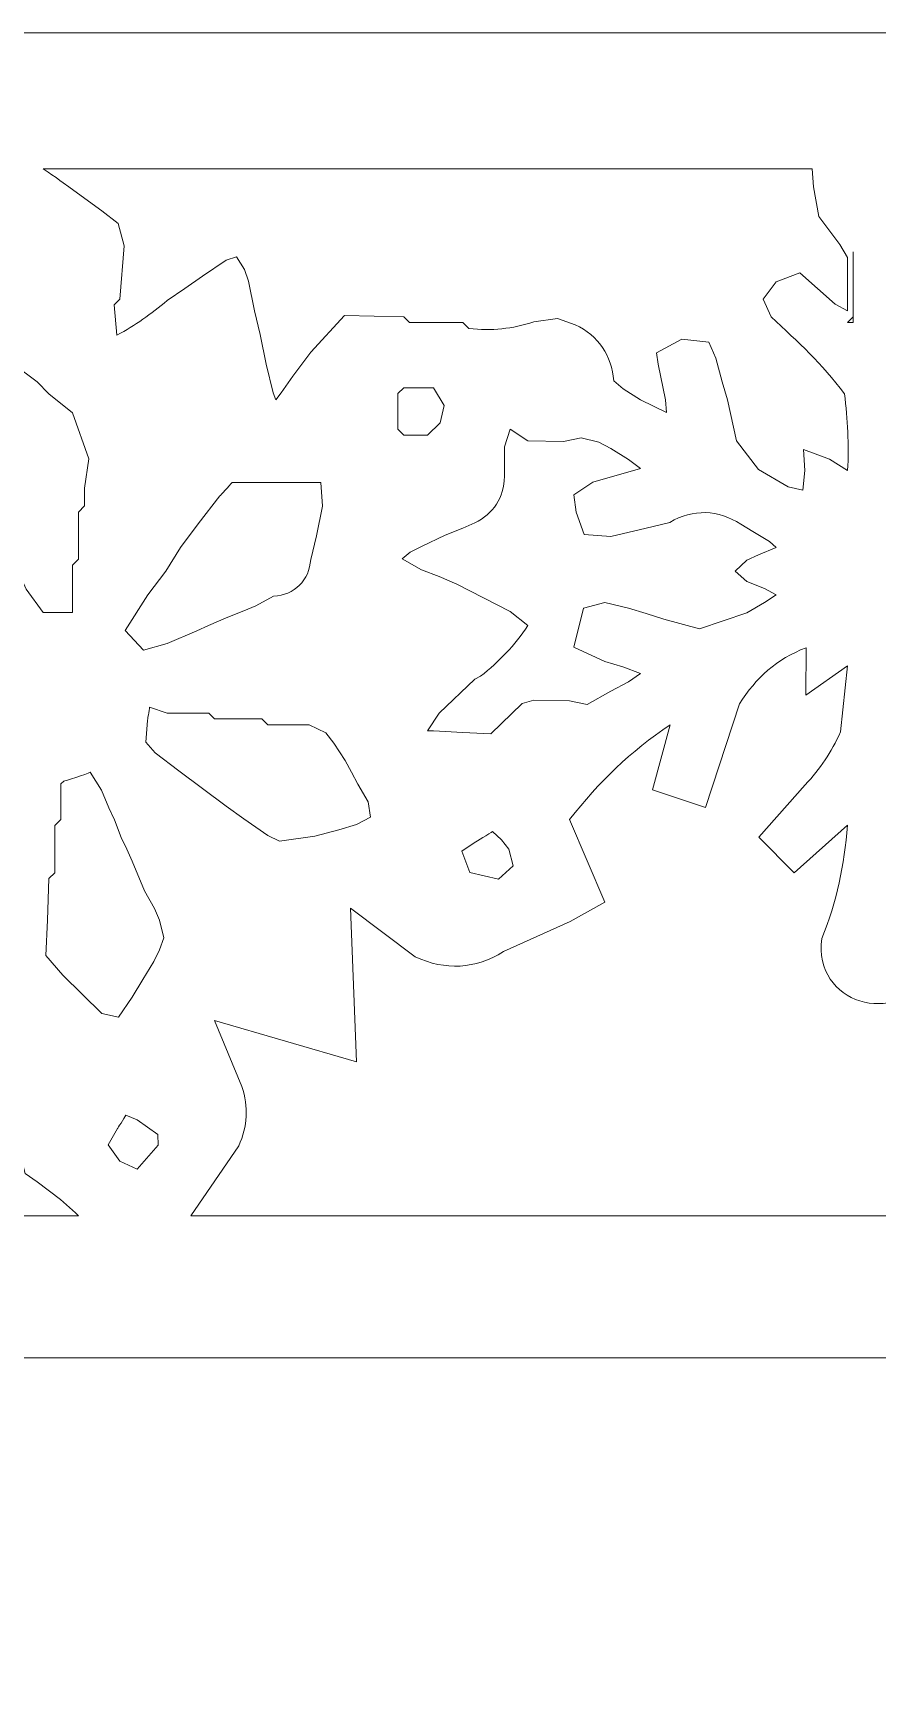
# Model space of a CAD drawing. Header units: centimetres. Extents: x -13.8 to 13.8, y -13.7 to 13.7.
# Drawn here: x 5.725 to 7.364, y 10.472 to 13.671 of the extents above; entities that cross this region are included whole.
import ezdxf

# ---------------------------------------------------------------- set-up
doc = ezdxf.new("R2010")
doc.units = ezdxf.units.CM
doc.header["$MEASUREMENT"] = 0
doc.layers.add('Layer 1', color=7, linetype='Continuous')

msp = doc.modelspace()

# ---------------------------------------------------------------- linework, layer by layer
at = {"layer": 'Layer 1', "lineweight": 0}
msp.add_lwpolyline([(0.95375, 0.85022), (13.77439, 0.85022), (13.77439, 13.67104), (0.95375, 13.67104), (0.95375, 0.85022)], close=True, dxfattribs=at)
at = {"layer": 'Layer 1', "color": 7, "lineweight": 0}
msp.add_lwpolyline([(3.52682, 3.42348), (11.2013, 3.42348), (11.2013, 11.09776), (3.52682, 11.09776), (3.52682, 3.42348)], close=True, dxfattribs=at)
for points, knots in [([(5.74442, 13.40702), (5.74442, 13.40702), (7.23776, 13.40702), (7.23776, 13.40702), (7.23776, 13.40702), (7.23776, 13.40702), (7.24043, 13.37217), (7.24043, 13.37217), (7.24043, 13.37217), (7.24043, 13.37217), (7.25091, 13.31465), (7.25091, 13.31465), (7.25091, 13.31465), (7.25091, 13.31465), (7.29187, 13.26017), (7.29187, 13.26017), (7.29187, 13.26017), (7.29187, 13.26017), (7.30674, 13.23464), (7.30674, 13.23464), (7.30674, 13.23464), (7.30674, 13.23464), (7.30674, 13.1314), (7.30674, 13.1314), (7.30674, 13.1314), (7.30674, 13.1314), (7.28253, 13.14415), (7.28253, 13.14415), (7.28253, 13.14415), (7.28253, 13.14415), (7.21432, 13.20474), (7.21432, 13.20474), (7.21432, 13.20474), (7.21432, 13.20474), (7.16841, 13.18759), (7.16841, 13.18759), (7.16841, 13.18759), (7.16841, 13.18759), (7.14269, 13.15407), (7.14269, 13.15407), (7.14269, 13.15407), (7.14269, 13.15407), (7.15812, 13.11959), (7.15812, 13.11959), (7.15812, 13.11959), (7.21204, 13.06987), (7.25623, 13.02892), (7.301, 12.97023), (7.301, 12.97023), (7.30653, 12.91956), (7.30997, 12.87212), (7.30672, 12.82127), (7.30672, 12.82127), (7.30672, 12.82127), (7.27185, 12.84281), (7.27185, 12.84281), (7.27185, 12.84281), (7.27185, 12.84281), (7.22118, 12.86186), (7.22118, 12.86186), (7.22118, 12.86186), (7.22118, 12.86186), (7.22404, 12.8209), (7.22404, 12.8209), (7.22404, 12.8209), (7.22404, 12.8209), (7.22023, 12.78261), (7.22023, 12.78261), (7.22023, 12.78261), (7.22023, 12.78261), (7.19165, 12.78946), (7.19165, 12.78946), (7.19165, 12.78946), (7.19165, 12.78946), (7.13392, 12.8228), (7.13392, 12.8228), (7.13392, 12.8228), (7.13392, 12.8228), (7.09087, 12.87842), (7.09087, 12.87842), (7.09087, 12.87842), (7.09087, 12.87842), (7.07372, 12.95862), (7.07372, 12.95862), (7.07372, 12.95862), (7.07372, 12.95862), (7.06324, 12.9931), (7.06324, 12.9931), (7.06324, 12.9931), (7.06324, 12.9931), (7.05067, 13.03901), (7.05067, 13.03901), (7.05067, 13.03901), (7.05067, 13.03901), (7.03752, 13.07063), (7.03752, 13.07063), (7.03752, 13.07063), (7.03752, 13.07063), (6.98476, 13.07616), (6.98476, 13.07616), (6.98476, 13.07616), (6.98476, 13.07616), (6.93579, 13.04968), (6.93579, 13.04968), (6.93579, 13.04968), (6.93579, 13.04968), (6.93883, 13.02759), (6.93883, 13.02759), (6.93883, 13.02759), (6.93883, 13.02759), (6.9533, 12.95864), (6.9533, 12.95864), (6.9533, 12.95864), (6.9533, 12.95864), (6.95499, 12.93387), (6.95499, 12.93387), (6.95499, 12.93387), (6.95499, 12.93387), (6.90432, 12.95808), (6.90432, 12.95808), (6.90432, 12.95808), (6.90432, 12.95808), (6.87098, 12.9798), (6.87098, 12.9798), (6.87098, 12.9798), (6.87098, 12.9798), (6.8527, 12.99523), (6.8527, 12.99523), (6.8527, 12.99523), (6.84852, 13.04399), (6.8228, 13.08305), (6.77803, 13.10421), (6.77803, 13.10421), (6.77803, 13.10421), (6.74355, 13.11659), (6.74355, 13.11659), (6.74355, 13.11659), (6.74355, 13.11659), (6.69764, 13.11011), (6.69764, 13.11011), (6.69764, 13.11011), (6.65517, 13.09619), (6.61591, 13.09164), (6.57154, 13.09696), (6.57154, 13.09696), (6.57154, 13.09696), (6.55971, 13.10839), (6.55971, 13.10839), (6.55971, 13.10839), (6.55971, 13.10839), (6.45628, 13.10838), (6.45628, 13.10838), (6.45628, 13.10838), (6.45628, 13.10838), (6.44504, 13.11962), (6.44504, 13.11962), (6.44504, 13.11962), (6.44504, 13.11962), (6.32981, 13.12248), (6.32981, 13.12248), (6.32981, 13.12248), (6.32981, 13.12248), (6.26409, 13.05067), (6.26409, 13.05067), (6.26409, 13.05067), (6.26409, 13.05067), (6.22961, 13.00458), (6.22961, 13.00458), (6.22961, 13.00458), (6.22961, 13.00458), (6.20656, 12.9718), (6.20656, 12.9718), (6.20656, 12.9718), (6.20656, 12.9718), (6.19627, 12.95865), (6.19627, 12.95865), (6.19627, 12.95865), (6.19627, 12.95865), (6.1913, 12.9718), (6.1913, 12.9718), (6.1913, 12.9718), (6.1913, 12.9718), (6.17759, 13.02763), (6.17759, 13.02763), (6.17759, 13.02763), (6.17759, 13.02763), (6.16616, 13.08515), (6.16616, 13.08515), (6.16616, 13.08515), (6.16616, 13.08515), (6.15473, 13.13106), (6.15473, 13.13106), (6.15473, 13.13106), (6.15473, 13.13106), (6.14311, 13.18858), (6.14311, 13.18858), (6.14311, 13.18858), (6.14311, 13.18858), (6.13549, 13.21125), (6.13549, 13.21125), (6.13549, 13.21125), (6.13549, 13.21125), (6.12025, 13.2362), (6.12025, 13.2362), (6.12025, 13.2362), (6.12025, 13.2362), (6.10006, 13.2299), (6.10006, 13.2299), (6.10006, 13.2299), (6.10006, 13.2299), (6.05415, 13.19828), (6.05415, 13.19828), (6.05415, 13.19828), (6.05415, 13.19828), (6.01967, 13.17486), (6.01967, 13.17486), (6.01967, 13.17486), (6.01967, 13.17486), (5.98519, 13.15105), (5.98519, 13.15105), (5.98519, 13.15105), (5.95394, 13.12515), (5.92346, 13.10305), (5.88785, 13.084), (5.88785, 13.084), (5.88785, 13.084), (5.88213, 13.14268), (5.88213, 13.14268), (5.88213, 13.14268), (5.88213, 13.14268), (5.89356, 13.15411), (5.89356, 13.15411), (5.89356, 13.15411), (5.89356, 13.15411), (5.90176, 13.25756), (5.90176, 13.25756), (5.90176, 13.25756), (5.90176, 13.25756), (5.89052, 13.30061), (5.89052, 13.30061), (5.89052, 13.30061), (5.89052, 13.30061), (5.85872, 13.32538), (5.85872, 13.32538), (5.85872, 13.32538), (5.85872, 13.32538), (5.78977, 13.37549), (5.78977, 13.37549), (5.78977, 13.37549), (5.78977, 13.37538), (5.7509, 13.40395), (5.74442, 13.40702)], [0, 0, 0, 0, 0.015625, 0.015625, 0.015625, 0.015625, 0.03125, 0.03125, 0.03125, 0.03125, 0.046875, 0.046875, 0.046875, 0.046875, 0.0625, 0.0625, 0.0625, 0.0625, 0.078125, 0.078125, 0.078125, 0.078125, 0.09375, 0.09375, 0.09375, 0.09375, 0.109375, 0.109375, 0.109375, 0.109375, 0.125, 0.125, 0.125, 0.125, 0.140625, 0.140625, 0.140625, 0.140625, 0.15625, 0.15625, 0.15625, 0.15625, 0.171875, 0.171875, 0.171875, 0.171875, 0.1875, 0.1875, 0.1875, 0.1875, 0.203125, 0.203125, 0.203125, 0.203125, 0.21875, 0.21875, 0.21875, 0.21875, 0.234375, 0.234375, 0.234375, 0.234375, 0.25, 0.25, 0.25, 0.25, 0.265625, 0.265625, 0.265625, 0.265625, 0.28125, 0.28125, 0.28125, 0.28125, 0.296875, 0.296875, 0.296875, 0.296875, 0.3125, 0.3125, 0.3125, 0.3125, 0.328125, 0.328125, 0.328125, 0.328125, 0.34375, 0.34375, 0.34375, 0.34375, 0.359375, 0.359375, 0.359375, 0.359375, 0.375, 0.375, 0.375, 0.375, 0.390625, 0.390625, 0.390625, 0.390625, 0.40625, 0.40625, 0.40625, 0.40625, 0.421875, 0.421875, 0.421875, 0.421875, 0.4375, 0.4375, 0.4375, 0.4375, 0.453125, 0.453125, 0.453125, 0.453125, 0.46875, 0.46875, 0.46875, 0.46875, 0.484375, 0.484375, 0.484375, 0.484375, 0.5, 0.5, 0.5, 0.5, 0.515625, 0.515625, 0.515625, 0.515625, 0.53125, 0.53125, 0.53125, 0.53125, 0.546875, 0.546875, 0.546875, 0.546875, 0.5625, 0.5625, 0.5625, 0.5625, 0.578125, 0.578125, 0.578125, 0.578125, 0.59375, 0.59375, 0.59375, 0.59375, 0.609375, 0.609375, 0.609375, 0.609375, 0.625, 0.625, 0.625, 0.625, 0.640625, 0.640625, 0.640625, 0.640625, 0.65625, 0.65625, 0.65625, 0.65625, 0.671875, 0.671875, 0.671875, 0.671875, 0.6875, 0.6875, 0.6875, 0.6875, 0.703125, 0.703125, 0.703125, 0.703125, 0.71875, 0.71875, 0.71875, 0.71875, 0.734375, 0.734375, 0.734375, 0.734375, 0.75, 0.75, 0.75, 0.75, 0.765625, 0.765625, 0.765625, 0.765625, 0.78125, 0.78125, 0.78125, 0.78125, 0.796875, 0.796875, 0.796875, 0.796875, 0.8125, 0.8125, 0.8125, 0.8125, 0.828125, 0.828125, 0.828125, 0.828125, 0.84375, 0.84375, 0.84375, 0.84375, 0.859375, 0.859375, 0.859375, 0.859375, 0.875, 0.875, 0.875, 0.875, 0.890625, 0.890625, 0.890625, 0.890625, 0.90625, 0.90625, 0.90625, 0.90625, 0.921875, 0.921875, 0.921875, 0.921875, 0.9375, 0.9375, 0.9375, 0.9375, 0.953125, 0.953125, 0.953125, 0.953125, 0.96875, 0.96875, 0.96875, 0.96875, 1, 1, 1, 1]), ([(5.68669, 13.02792), (5.68669, 13.02792), (5.7326, 12.99305), (5.7326, 12.99305), (5.7326, 12.99305), (5.7326, 12.99305), (5.75546, 12.97), (5.75546, 12.97), (5.75546, 12.97), (5.75546, 12.97), (5.80155, 12.93285), (5.80155, 12.93285), (5.80155, 12.93285), (5.80155, 12.93285), (5.83298, 12.84387), (5.83298, 12.84387), (5.83298, 12.84387), (5.83298, 12.84387), (5.82459, 12.78672), (5.82459, 12.78672), (5.82459, 12.78672), (5.82459, 12.78672), (5.82459, 12.75224), (5.82459, 12.75224), (5.82459, 12.75224), (5.82459, 12.75224), (5.81316, 12.74044), (5.81316, 12.74044), (5.81316, 12.74044), (5.81316, 12.74044), (5.81316, 12.64881), (5.81316, 12.64881), (5.81316, 12.64881), (5.81316, 12.64881), (5.80154, 12.63698), (5.80154, 12.63698), (5.80154, 12.63698), (5.80154, 12.63698), (5.80154, 12.54535), (5.80154, 12.54535), (5.80154, 12.54535), (5.80154, 12.54535), (5.7444, 12.54538), (5.7444, 12.54538), (5.7444, 12.54538), (5.7444, 12.54538), (5.71164, 12.59091), (5.71164, 12.59091), (5.71164, 12.59091), (5.71164, 12.59091), (5.70098, 12.61396), (5.70098, 12.61396), (5.70098, 12.61396), (5.70098, 12.61396), (5.68746, 12.64844), (5.68746, 12.64844), (5.68746, 12.64844), (5.68746, 12.64844), (5.67717, 12.67149), (5.67717, 12.67149), (5.67717, 12.67149), (5.67717, 12.67149), (5.66651, 12.69435), (5.66651, 12.69435), (5.66651, 12.69435), (5.66651, 12.69435), (5.65032, 12.74044), (5.65032, 12.74044), (5.65032, 12.74044), (5.65032, 12.74044), (5.63984, 12.76311), (5.63984, 12.76311), (5.63984, 12.76311), (5.63984, 12.76311), (5.62611, 12.79759), (5.62611, 12.79759), (5.62611, 12.79759), (5.62611, 12.79759), (5.61582, 12.82082), (5.61582, 12.82082), (5.61582, 12.82082), (5.61582, 12.82082), (5.60135, 12.8553), (5.60135, 12.8553), (5.60135, 12.8553), (5.60135, 12.8553), (5.61469, 12.88959), (5.61469, 12.88959), (5.61469, 12.88959), (5.61469, 12.88959), (5.62707, 12.91282), (5.62707, 12.91282), (5.62707, 12.91282), (5.62707, 12.91282), (5.63982, 12.93549), (5.63982, 12.93549), (5.63982, 12.93549), (5.63982, 12.93549), (5.66059, 12.96997), (5.66059, 12.96997), (5.66059, 12.96997), (5.66059, 12.96997), (5.67432, 12.99246), (5.67432, 12.99246), (5.67432, 12.99246), (5.67433, 12.9925), (5.68576, 13.02107), (5.68669, 13.02792)], [0, 0, 0, 0, 0.0357143, 0.0357143, 0.0357143, 0.0357143, 0.0714286, 0.0714286, 0.0714286, 0.0714286, 0.1071429, 0.1071429, 0.1071429, 0.1071429, 0.1428571, 0.1428571, 0.1428571, 0.1428571, 0.1785714, 0.1785714, 0.1785714, 0.1785714, 0.2142857, 0.2142857, 0.2142857, 0.2142857, 0.25, 0.25, 0.25, 0.25, 0.2857143, 0.2857143, 0.2857143, 0.2857143, 0.3214286, 0.3214286, 0.3214286, 0.3214286, 0.3571429, 0.3571429, 0.3571429, 0.3571429, 0.3928571, 0.3928571, 0.3928571, 0.3928571, 0.4285714, 0.4285714, 0.4285714, 0.4285714, 0.4642857, 0.4642857, 0.4642857, 0.4642857, 0.5, 0.5, 0.5, 0.5, 0.5357143, 0.5357143, 0.5357143, 0.5357143, 0.5714286, 0.5714286, 0.5714286, 0.5714286, 0.6071429, 0.6071429, 0.6071429, 0.6071429, 0.6428571, 0.6428571, 0.6428571, 0.6428571, 0.6785714, 0.6785714, 0.6785714, 0.6785714, 0.7142857, 0.7142857, 0.7142857, 0.7142857, 0.75, 0.75, 0.75, 0.75, 0.7857143, 0.7857143, 0.7857143, 0.7857143, 0.8214286, 0.8214286, 0.8214286, 0.8214286, 0.8571429, 0.8571429, 0.8571429, 0.8571429, 0.8928571, 0.8928571, 0.8928571, 0.8928571, 0.9285714, 0.9285714, 0.9285714, 0.9285714, 1, 1, 1, 1]), ([(6.44506, 12.98181), (6.44506, 12.98181), (6.50261, 12.98181), (6.50261, 12.98181), (6.50261, 12.98181), (6.50261, 12.98181), (6.5232, 12.94733), (6.5232, 12.94733), (6.5232, 12.94733), (6.5232, 12.94733), (6.51576, 12.91381), (6.51576, 12.91381), (6.51576, 12.91381), (6.51576, 12.91381), (6.49081, 12.89), (6.49081, 12.89), (6.49081, 12.89), (6.49081, 12.89), (6.44506, 12.89), (6.44506, 12.89), (6.44506, 12.89), (6.44506, 12.89), (6.43366, 12.90143), (6.43366, 12.90143), (6.43366, 12.90143), (6.43366, 12.90143), (6.43366, 12.97038), (6.43366, 12.97038), (6.43366, 12.97038), (6.43366, 12.97038), (6.44506, 12.98181), (6.44506, 12.98181)], [0, 0, 0, 0, 0.1111111, 0.1111111, 0.1111111, 0.1111111, 0.2222222, 0.2222222, 0.2222222, 0.2222222, 0.3333333, 0.3333333, 0.3333333, 0.3333333, 0.4444444, 0.4444444, 0.4444444, 0.4444444, 0.5555556, 0.5555556, 0.5555556, 0.5555556, 0.6666667, 0.6666667, 0.6666667, 0.6666667, 0.7777778, 0.7777778, 0.7777778, 0.7777778, 1, 1, 1, 1]), ([(6.65178, 12.90143), (6.65178, 12.90143), (6.68588, 12.87894), (6.68588, 12.87894), (6.68588, 12.87894), (6.68588, 12.87894), (6.75483, 12.87722), (6.75483, 12.87722), (6.75483, 12.87722), (6.75483, 12.87722), (6.78931, 12.88484), (6.78931, 12.88484), (6.78931, 12.88484), (6.78931, 12.88484), (6.82379, 12.87627), (6.82379, 12.87627), (6.82379, 12.87627), (6.82379, 12.87627), (6.84684, 12.86389), (6.84684, 12.86389), (6.84684, 12.86389), (6.84684, 12.86389), (6.88132, 12.84275), (6.88132, 12.84275), (6.88132, 12.84275), (6.88132, 12.84275), (6.90437, 12.82484), (6.90437, 12.82484), (6.90437, 12.82484), (6.90437, 12.82484), (6.81235, 12.79873), (6.81235, 12.79873), (6.81235, 12.79873), (6.81235, 12.79873), (6.7752, 12.77396), (6.7752, 12.77396), (6.7752, 12.77396), (6.7752, 12.77396), (6.77996, 12.74044), (6.77996, 12.74044), (6.77996, 12.74044), (6.77996, 12.74044), (6.7952, 12.697), (6.7952, 12.697), (6.7952, 12.697), (6.7952, 12.697), (6.84682, 12.69319), (6.84682, 12.69319), (6.84682, 12.69319), (6.84682, 12.69319), (6.91577, 12.7088), (6.91577, 12.7088), (6.91577, 12.7088), (6.91577, 12.7088), (6.96168, 12.72042), (6.96168, 12.72042), (6.96168, 12.72042), (7.00645, 12.7469), (7.05598, 12.74537), (7.09958, 12.7168), (7.09958, 12.7168), (7.09958, 12.7168), (7.12265, 12.70288), (7.12265, 12.70288), (7.12265, 12.70288), (7.12265, 12.70288), (7.15504, 12.68288), (7.15504, 12.68288), (7.15504, 12.68288), (7.15504, 12.68288), (7.16838, 12.67145), (7.16838, 12.67145), (7.16838, 12.67145), (7.16838, 12.67145), (7.1339, 12.65698), (7.1339, 12.65698), (7.1339, 12.65698), (7.1339, 12.65698), (7.11083, 12.64669), (7.11083, 12.64669), (7.11083, 12.64669), (7.11083, 12.64669), (7.08818, 12.62536), (7.08818, 12.62536), (7.08818, 12.62536), (7.08818, 12.62536), (7.11083, 12.60536), (7.11083, 12.60536), (7.11083, 12.60536), (7.11083, 12.60536), (7.14531, 12.59184), (7.14531, 12.59184), (7.14531, 12.59184), (7.14531, 12.59184), (7.16838, 12.57946), (7.16838, 12.57946), (7.16838, 12.57946), (7.16838, 12.57946), (7.14531, 12.56499), (7.14531, 12.56499), (7.14531, 12.56499), (7.14531, 12.56499), (7.11083, 12.54441), (7.11083, 12.54441), (7.11083, 12.54441), (7.11083, 12.54441), (7.0192, 12.51374), (7.0192, 12.51374), (7.0192, 12.51374), (7.0192, 12.51374), (6.95025, 12.5326), (6.95025, 12.5326), (6.95025, 12.5326), (6.95025, 12.5326), (6.91577, 12.54326), (6.91577, 12.54326), (6.91577, 12.54326), (6.91577, 12.54326), (6.88129, 12.55355), (6.88129, 12.55355), (6.88129, 12.55355), (6.88129, 12.55355), (6.83557, 12.56498), (6.83557, 12.56498), (6.83557, 12.56498), (6.83557, 12.56498), (6.79403, 12.55355), (6.79403, 12.55355), (6.79403, 12.55355), (6.79403, 12.55355), (6.77519, 12.47812), (6.77519, 12.47812), (6.77519, 12.47812), (6.77519, 12.47812), (6.83557, 12.45031), (6.83557, 12.45031), (6.83557, 12.45031), (6.83557, 12.45031), (6.87005, 12.43983), (6.87005, 12.43983), (6.87005, 12.43983), (6.87005, 12.43983), (6.90434, 12.42708), (6.90434, 12.42708), (6.90434, 12.42708), (6.90434, 12.42708), (6.88129, 12.41031), (6.88129, 12.41031), (6.88129, 12.41031), (6.88129, 12.41031), (6.84681, 12.39279), (6.84681, 12.39279), (6.84681, 12.39279), (6.84681, 12.39279), (6.80109, 12.36689), (6.80109, 12.36689), (6.80109, 12.36689), (6.80109, 12.36689), (6.76661, 12.37374), (6.76661, 12.37374), (6.76661, 12.37374), (6.76661, 12.37374), (6.69766, 12.37469), (6.69766, 12.37469), (6.69766, 12.37469), (6.69766, 12.37469), (6.67461, 12.36821), (6.67461, 12.36821), (6.67461, 12.36821), (6.67461, 12.36821), (6.61423, 12.30974), (6.61423, 12.30974), (6.61423, 12.30974), (6.61423, 12.30974), (6.55973, 12.31241), (6.55973, 12.31241), (6.55973, 12.31241), (6.55973, 12.31241), (6.50258, 12.31545), (6.50258, 12.31545), (6.50258, 12.31545), (6.50258, 12.31545), (6.49078, 12.31543), (6.49078, 12.31543), (6.49078, 12.31543), (6.49078, 12.31543), (6.51364, 12.34953), (6.51364, 12.34953), (6.51364, 12.34953), (6.51364, 12.34953), (6.58259, 12.41583), (6.58259, 12.41583), (6.58259, 12.41583), (6.58259, 12.41583), (6.59421, 12.42136), (6.59421, 12.42136), (6.59421, 12.42136), (6.63022, 12.4507), (6.66033, 12.48079), (6.68605, 12.52005), (6.68605, 12.52005), (6.68605, 12.52005), (6.65136, 12.54709), (6.65136, 12.54709), (6.65136, 12.54709), (6.65136, 12.54709), (6.54812, 12.60062), (6.54812, 12.60062), (6.54812, 12.60062), (6.54812, 12.60062), (6.51364, 12.61509), (6.51364, 12.61509), (6.51364, 12.61509), (6.51364, 12.61509), (6.47916, 12.62805), (6.47916, 12.62805), (6.47916, 12.62805), (6.47916, 12.62805), (6.44183, 12.64938), (6.44183, 12.64938), (6.44183, 12.64938), (6.44183, 12.64938), (6.45744, 12.66253), (6.45744, 12.66253), (6.45744, 12.66253), (6.45744, 12.66253), (6.47916, 12.67319), (6.47916, 12.67319), (6.47916, 12.67319), (6.47916, 12.67319), (6.52525, 12.69528), (6.52525, 12.69528), (6.52525, 12.69528), (6.52525, 12.69528), (6.55973, 12.7088), (6.55973, 12.7088), (6.55973, 12.7088), (6.55973, 12.7088), (6.58259, 12.71946), (6.58259, 12.71946), (6.58259, 12.71946), (6.61916, 12.73737), (6.63955, 12.76822), (6.64051, 12.80937), (6.64051, 12.80937), (6.64051, 12.80937), (6.64051, 12.86689), (6.64051, 12.86689), (6.64051, 12.86689), (6.64051, 12.86689), (6.65178, 12.90143), (6.65178, 12.90143)], [0, 0, 0, 0, 0.015625, 0.015625, 0.015625, 0.015625, 0.03125, 0.03125, 0.03125, 0.03125, 0.046875, 0.046875, 0.046875, 0.046875, 0.0625, 0.0625, 0.0625, 0.0625, 0.078125, 0.078125, 0.078125, 0.078125, 0.09375, 0.09375, 0.09375, 0.09375, 0.109375, 0.109375, 0.109375, 0.109375, 0.125, 0.125, 0.125, 0.125, 0.140625, 0.140625, 0.140625, 0.140625, 0.15625, 0.15625, 0.15625, 0.15625, 0.171875, 0.171875, 0.171875, 0.171875, 0.1875, 0.1875, 0.1875, 0.1875, 0.203125, 0.203125, 0.203125, 0.203125, 0.21875, 0.21875, 0.21875, 0.21875, 0.234375, 0.234375, 0.234375, 0.234375, 0.25, 0.25, 0.25, 0.25, 0.265625, 0.265625, 0.265625, 0.265625, 0.28125, 0.28125, 0.28125, 0.28125, 0.296875, 0.296875, 0.296875, 0.296875, 0.3125, 0.3125, 0.3125, 0.3125, 0.328125, 0.328125, 0.328125, 0.328125, 0.34375, 0.34375, 0.34375, 0.34375, 0.359375, 0.359375, 0.359375, 0.359375, 0.375, 0.375, 0.375, 0.375, 0.390625, 0.390625, 0.390625, 0.390625, 0.40625, 0.40625, 0.40625, 0.40625, 0.421875, 0.421875, 0.421875, 0.421875, 0.4375, 0.4375, 0.4375, 0.4375, 0.453125, 0.453125, 0.453125, 0.453125, 0.46875, 0.46875, 0.46875, 0.46875, 0.484375, 0.484375, 0.484375, 0.484375, 0.5, 0.5, 0.5, 0.5, 0.515625, 0.515625, 0.515625, 0.515625, 0.53125, 0.53125, 0.53125, 0.53125, 0.546875, 0.546875, 0.546875, 0.546875, 0.5625, 0.5625, 0.5625, 0.5625, 0.578125, 0.578125, 0.578125, 0.578125, 0.59375, 0.59375, 0.59375, 0.59375, 0.609375, 0.609375, 0.609375, 0.609375, 0.625, 0.625, 0.625, 0.625, 0.640625, 0.640625, 0.640625, 0.640625, 0.65625, 0.65625, 0.65625, 0.65625, 0.671875, 0.671875, 0.671875, 0.671875, 0.6875, 0.6875, 0.6875, 0.6875, 0.703125, 0.703125, 0.703125, 0.703125, 0.71875, 0.71875, 0.71875, 0.71875, 0.734375, 0.734375, 0.734375, 0.734375, 0.75, 0.75, 0.75, 0.75, 0.765625, 0.765625, 0.765625, 0.765625, 0.78125, 0.78125, 0.78125, 0.78125, 0.796875, 0.796875, 0.796875, 0.796875, 0.8125, 0.8125, 0.8125, 0.8125, 0.828125, 0.828125, 0.828125, 0.828125, 0.84375, 0.84375, 0.84375, 0.84375, 0.859375, 0.859375, 0.859375, 0.859375, 0.875, 0.875, 0.875, 0.875, 0.890625, 0.890625, 0.890625, 0.890625, 0.90625, 0.90625, 0.90625, 0.90625, 0.921875, 0.921875, 0.921875, 0.921875, 0.9375, 0.9375, 0.9375, 0.9375, 0.953125, 0.953125, 0.953125, 0.953125, 0.96875, 0.96875, 0.96875, 0.96875, 1, 1, 1, 1]), ([(6.11172, 12.79797), (6.11172, 12.79797), (6.28412, 12.79797), (6.28412, 12.79797), (6.28412, 12.79797), (6.28412, 12.79797), (6.28679, 12.75188), (6.28679, 12.75188), (6.28679, 12.75188), (6.28679, 12.75188), (6.27555, 12.69436), (6.27555, 12.69436), (6.27555, 12.69436), (6.27555, 12.69436), (6.26412, 12.64845), (6.26412, 12.64845), (6.26412, 12.64845), (6.26203, 12.60805), (6.23213, 12.57873), (6.1921, 12.57683), (6.1921, 12.57683), (6.1921, 12.57683), (6.15762, 12.55855), (6.15762, 12.55855), (6.15762, 12.55855), (6.15762, 12.55855), (6.13455, 12.54826), (6.13455, 12.54826), (6.13455, 12.54826), (6.13455, 12.54826), (6.10007, 12.53474), (6.10007, 12.53474), (6.10007, 12.53474), (6.10007, 12.53474), (6.06559, 12.51987), (6.06559, 12.51987), (6.06559, 12.51987), (6.06559, 12.51987), (6.04273, 12.50995), (6.04273, 12.50995), (6.04273, 12.50995), (6.04273, 12.50995), (5.98521, 12.48537), (5.98521, 12.48537), (5.98521, 12.48537), (5.98521, 12.48537), (5.93949, 12.47241), (5.93949, 12.47241), (5.93949, 12.47241), (5.93949, 12.47241), (5.90385, 12.51051), (5.90385, 12.51051), (5.90385, 12.51051), (5.90385, 12.51051), (5.94804, 12.57946), (5.94804, 12.57946), (5.94804, 12.57946), (5.94804, 12.57946), (5.98252, 12.62537), (5.98252, 12.62537), (5.98252, 12.62537), (5.98252, 12.62537), (6.0111, 12.67146), (6.0111, 12.67146), (6.0111, 12.67146), (6.0111, 12.67146), (6.04558, 12.71737), (6.04558, 12.71737), (6.04558, 12.71737), (6.04558, 12.71737), (6.08786, 12.77185), (6.08786, 12.77185), (6.08786, 12.77185), (6.08788, 12.77189), (6.10695, 12.79189), (6.11172, 12.79797)], [0, 0, 0, 0, 0.05, 0.05, 0.05, 0.05, 0.1, 0.1, 0.1, 0.1, 0.15, 0.15, 0.15, 0.15, 0.2, 0.2, 0.2, 0.2, 0.25, 0.25, 0.25, 0.25, 0.3, 0.3, 0.3, 0.3, 0.35, 0.35, 0.35, 0.35, 0.4, 0.4, 0.4, 0.4, 0.45, 0.45, 0.45, 0.45, 0.5, 0.5, 0.5, 0.5, 0.55, 0.55, 0.55, 0.55, 0.6, 0.6, 0.6, 0.6, 0.65, 0.65, 0.65, 0.65, 0.7, 0.7, 0.7, 0.7, 0.75, 0.75, 0.75, 0.75, 0.8, 0.8, 0.8, 0.8, 0.85, 0.85, 0.85, 0.85, 0.9, 0.9, 0.9, 0.9, 1, 1, 1, 1]), ([(7.50178, 12.48786), (7.50178, 12.48786), (7.61076, 12.39679), (7.61076, 12.39679), (7.61076, 12.39679), (7.64981, 12.32154), (7.68048, 12.24992), (7.69725, 12.16628), (7.69725, 12.16628), (7.69725, 12.16628), (7.80052, 12.20076), (7.80052, 12.20076), (7.80052, 12.20076), (7.80052, 12.20076), (7.76602, 12.32689), (7.76602, 12.32689), (7.76602, 12.32689), (7.76602, 12.32689), (7.8809, 12.26974), (7.8809, 12.26974), (7.8809, 12.26974), (7.8809, 12.26974), (7.96149, 12.14324), (7.96149, 12.14324), (7.96149, 12.14324), (7.96149, 12.14324), (7.89254, 11.98227), (7.89254, 11.98227), (7.89254, 11.98227), (7.97882, 11.93523), (8.06113, 11.8935), (8.15503, 11.86302), (8.15503, 11.86302), (8.20035, 11.85408), (8.24226, 11.8613), (8.28116, 11.88723), (8.28116, 11.88723), (8.28116, 11.88723), (8.38649, 11.95943), (8.38649, 11.95943), (8.38649, 11.95943), (8.38649, 11.95943), (8.37315, 11.79655), (8.37315, 11.79655), (8.37315, 11.79655), (8.37315, 11.79655), (8.37524, 11.67214), (8.37524, 11.67214), (8.37524, 11.67214), (8.37524, 11.67214), (8.65088, 11.75273), (8.65088, 11.75273), (8.65088, 11.75273), (8.65088, 11.75273), (8.5905, 11.6011), (8.5905, 11.6011), (8.5905, 11.6011), (8.58344, 11.55557), (8.59203, 11.51138), (8.6223, 11.47574), (8.6223, 11.47574), (8.6223, 11.47574), (8.6966, 11.37364), (8.6966, 11.37364), (8.6966, 11.37364), (8.6966, 11.37364), (6.03152, 11.37364), (6.03152, 11.37364), (6.03152, 11.37364), (6.03152, 11.37364), (6.12449, 11.50948), (6.12449, 11.50948), (6.12449, 11.50948), (6.14105, 11.54721), (6.1441, 11.58491), (6.13039, 11.62436), (6.13039, 11.62436), (6.13039, 11.62436), (6.07724, 11.75276), (6.07724, 11.75276), (6.07724, 11.75276), (6.07724, 11.75276), (6.35307, 11.67217), (6.35307, 11.67217), (6.35307, 11.67217), (6.35307, 11.67217), (6.34164, 11.97107), (6.34164, 11.97107), (6.34164, 11.97107), (6.34164, 11.97107), (6.46718, 11.8764), (6.46718, 11.8764), (6.46718, 11.8764), (6.52586, 11.84954), (6.58357, 11.8524), (6.63882, 11.88651), (6.63882, 11.88651), (6.63882, 11.88651), (6.76817, 11.9448), (6.76817, 11.9448), (6.76817, 11.9448), (6.76817, 11.9448), (6.83561, 11.98232), (6.83561, 11.98232), (6.83561, 11.98232), (6.83561, 11.98232), (6.76666, 12.14329), (6.76666, 12.14329), (6.76666, 12.14329), (6.82458, 12.21587), (6.88458, 12.27532), (6.96211, 12.32712), (6.96211, 12.32712), (6.96211, 12.32712), (6.92763, 12.20081), (6.92763, 12.20081), (6.92763, 12.20081), (6.92763, 12.20081), (7.03087, 12.16633), (7.03087, 12.16633), (7.03087, 12.16633), (7.03087, 12.16633), (7.09678, 12.36768), (7.09678, 12.36768), (7.09678, 12.36768), (7.12898, 12.41856), (7.16917, 12.45512), (7.22613, 12.47666), (7.22613, 12.47666), (7.22613, 12.47666), (7.22594, 12.38445), (7.22594, 12.38445), (7.22594, 12.38445), (7.22594, 12.38445), (7.30672, 12.44197), (7.30672, 12.44197), (7.30672, 12.44197), (7.30672, 12.44197), (7.2932, 12.3132), (7.2932, 12.3132), (7.2932, 12.3132), (7.2751, 12.27357), (7.25415, 12.24195), (7.22443, 12.21052), (7.22443, 12.21052), (7.22443, 12.21052), (7.13431, 12.10879), (7.13431, 12.10879), (7.13431, 12.10879), (7.13431, 12.10879), (7.20326, 12.03984), (7.20326, 12.03984), (7.20326, 12.03984), (7.20326, 12.03984), (7.30671, 12.13186), (7.30671, 12.13186), (7.30671, 12.13186), (7.29965, 12.05452), (7.28652, 11.98404), (7.25681, 11.91202), (7.25681, 11.91202), (7.2389, 11.78666), (7.4035, 11.73618), (7.46332, 11.84553), (7.46332, 11.84553), (7.46332, 11.84553), (7.46655, 11.93469), (7.46655, 11.93469), (7.46655, 11.93469), (7.43607, 11.99756), (7.41702, 12.06119), (7.4216, 12.13204), (7.4216, 12.13204), (7.4216, 12.13204), (7.52487, 12.03983), (7.52487, 12.03983), (7.52487, 12.03983), (7.52487, 12.03983), (7.59382, 12.10878), (7.59382, 12.10878), (7.59382, 12.10878), (7.59382, 12.10878), (7.46277, 12.25623), (7.46277, 12.25623), (7.46277, 12.25623), (7.43533, 12.2951), (7.42142, 12.33529), (7.42639, 12.38349), (7.42639, 12.38349), (7.42639, 12.38349), (7.47764, 12.41074), (7.47764, 12.41074), (7.47764, 12.41074), (7.47764, 12.41074), (7.50178, 12.48786), (7.50178, 12.48786)], [0, 0, 0, 0, 0.02, 0.02, 0.02, 0.02, 0.04, 0.04, 0.04, 0.04, 0.06, 0.06, 0.06, 0.06, 0.08, 0.08, 0.08, 0.08, 0.1, 0.1, 0.1, 0.1, 0.12, 0.12, 0.12, 0.12, 0.14, 0.14, 0.14, 0.14, 0.16, 0.16, 0.16, 0.16, 0.18, 0.18, 0.18, 0.18, 0.2, 0.2, 0.2, 0.2, 0.22, 0.22, 0.22, 0.22, 0.24, 0.24, 0.24, 0.24, 0.26, 0.26, 0.26, 0.26, 0.28, 0.28, 0.28, 0.28, 0.3, 0.3, 0.3, 0.3, 0.32, 0.32, 0.32, 0.32, 0.34, 0.34, 0.34, 0.34, 0.36, 0.36, 0.36, 0.36, 0.38, 0.38, 0.38, 0.38, 0.4, 0.4, 0.4, 0.4, 0.42, 0.42, 0.42, 0.42, 0.44, 0.44, 0.44, 0.44, 0.46, 0.46, 0.46, 0.46, 0.48, 0.48, 0.48, 0.48, 0.5, 0.5, 0.5, 0.5, 0.52, 0.52, 0.52, 0.52, 0.54, 0.54, 0.54, 0.54, 0.56, 0.56, 0.56, 0.56, 0.58, 0.58, 0.58, 0.58, 0.6, 0.6, 0.6, 0.6, 0.62, 0.62, 0.62, 0.62, 0.64, 0.64, 0.64, 0.64, 0.66, 0.66, 0.66, 0.66, 0.68, 0.68, 0.68, 0.68, 0.7, 0.7, 0.7, 0.7, 0.72, 0.72, 0.72, 0.72, 0.74, 0.74, 0.74, 0.74, 0.76, 0.76, 0.76, 0.76, 0.78, 0.78, 0.78, 0.78, 0.8, 0.8, 0.8, 0.8, 0.82, 0.82, 0.82, 0.82, 0.84, 0.84, 0.84, 0.84, 0.86, 0.86, 0.86, 0.86, 0.88, 0.88, 0.88, 0.88, 0.9, 0.9, 0.9, 0.9, 0.92, 0.92, 0.92, 0.92, 0.94, 0.94, 0.94, 0.94, 0.96, 0.96, 0.96, 0.96, 1, 1, 1, 1]), ([(5.95111, 12.36136), (5.95111, 12.36136), (5.98559, 12.34993), (5.98559, 12.34993), (5.98559, 12.34993), (5.98559, 12.34993), (6.066, 12.34993), (6.066, 12.34993), (6.066, 12.34993), (6.066, 12.34993), (6.07724, 12.33869), (6.07724, 12.33869), (6.07724, 12.33869), (6.07724, 12.33869), (6.16926, 12.33868), (6.16926, 12.33868), (6.16926, 12.33868), (6.16926, 12.33868), (6.18069, 12.32688), (6.18069, 12.32688), (6.18069, 12.32688), (6.18069, 12.32688), (6.26126, 12.32688), (6.26126, 12.32688), (6.26126, 12.32688), (6.26126, 12.32688), (6.29383, 12.31145), (6.29383, 12.31145), (6.29383, 12.31145), (6.29383, 12.31145), (6.30888, 12.29145), (6.30888, 12.29145), (6.30888, 12.29145), (6.30888, 12.29145), (6.33097, 12.25793), (6.33097, 12.25793), (6.33097, 12.25793), (6.33097, 12.25793), (6.34335, 12.23488), (6.34335, 12.23488), (6.34335, 12.23488), (6.34335, 12.23488), (6.35573, 12.21183), (6.35573, 12.21183), (6.35573, 12.21183), (6.35573, 12.21183), (6.37573, 12.17735), (6.37573, 12.17735), (6.37573, 12.17735), (6.37573, 12.17735), (6.38049, 12.14764), (6.38049, 12.14764), (6.38049, 12.14764), (6.38049, 12.14764), (6.35305, 12.13354), (6.35305, 12.13354), (6.35305, 12.13354), (6.35305, 12.13354), (6.31857, 12.12288), (6.31857, 12.12288), (6.31857, 12.12288), (6.31857, 12.12288), (6.27227, 12.1105), (6.27227, 12.1105), (6.27227, 12.1105), (6.27227, 12.1105), (6.2035, 12.10116), (6.2035, 12.10116), (6.2035, 12.10116), (6.2035, 12.10116), (6.18064, 12.11222), (6.18064, 12.11222), (6.18064, 12.11222), (6.18064, 12.11222), (6.13452, 12.14461), (6.13452, 12.14461), (6.13452, 12.14461), (6.13452, 12.14461), (6.10004, 12.169), (6.10004, 12.169), (6.10004, 12.169), (6.10004, 12.169), (6.05413, 12.20348), (6.05413, 12.20348), (6.05413, 12.20348), (6.05413, 12.20348), (6.00822, 12.23796), (6.00822, 12.23796), (6.00822, 12.23796), (6.00822, 12.23796), (5.9621, 12.27244), (5.9621, 12.27244), (5.9621, 12.27244), (5.9621, 12.27244), (5.94419, 12.29358), (5.94419, 12.29358), (5.94419, 12.29358), (5.94419, 12.29358), (5.94686, 12.33549), (5.94686, 12.33549), (5.94686, 12.33549), (5.94693, 12.33546), (5.95074, 12.35546), (5.95111, 12.36136)], [0, 0, 0, 0, 0.037037, 0.037037, 0.037037, 0.037037, 0.0740741, 0.0740741, 0.0740741, 0.0740741, 0.1111111, 0.1111111, 0.1111111, 0.1111111, 0.1481481, 0.1481481, 0.1481481, 0.1481481, 0.1851852, 0.1851852, 0.1851852, 0.1851852, 0.2222222, 0.2222222, 0.2222222, 0.2222222, 0.2592593, 0.2592593, 0.2592593, 0.2592593, 0.2962963, 0.2962963, 0.2962963, 0.2962963, 0.3333333, 0.3333333, 0.3333333, 0.3333333, 0.3703704, 0.3703704, 0.3703704, 0.3703704, 0.4074074, 0.4074074, 0.4074074, 0.4074074, 0.4444444, 0.4444444, 0.4444444, 0.4444444, 0.4814815, 0.4814815, 0.4814815, 0.4814815, 0.5185185, 0.5185185, 0.5185185, 0.5185185, 0.5555556, 0.5555556, 0.5555556, 0.5555556, 0.5925926, 0.5925926, 0.5925926, 0.5925926, 0.6296296, 0.6296296, 0.6296296, 0.6296296, 0.6666667, 0.6666667, 0.6666667, 0.6666667, 0.7037037, 0.7037037, 0.7037037, 0.7037037, 0.7407407, 0.7407407, 0.7407407, 0.7407407, 0.7777778, 0.7777778, 0.7777778, 0.7777778, 0.8148148, 0.8148148, 0.8148148, 0.8148148, 0.8518519, 0.8518519, 0.8518519, 0.8518519, 0.8888889, 0.8888889, 0.8888889, 0.8888889, 0.9259259, 0.9259259, 0.9259259, 0.9259259, 1, 1, 1, 1]), ([(5.83605, 12.23523), (5.83605, 12.23523), (5.85814, 12.20036), (5.85814, 12.20036), (5.85814, 12.20036), (5.85814, 12.20036), (5.87224, 12.16588), (5.87224, 12.16588), (5.87224, 12.16588), (5.87224, 12.16588), (5.8829, 12.14283), (5.8829, 12.14283), (5.8829, 12.14283), (5.8829, 12.14283), (5.89624, 12.10835), (5.89624, 12.10835), (5.89624, 12.10835), (5.89624, 12.10835), (5.90672, 12.08568), (5.90672, 12.08568), (5.90672, 12.08568), (5.90672, 12.08568), (5.91738, 12.06245), (5.91738, 12.06245), (5.91738, 12.06245), (5.91738, 12.06245), (5.94119, 12.0049), (5.94119, 12.0049), (5.94119, 12.0049), (5.94119, 12.0049), (5.96045, 11.97042), (5.96045, 11.97042), (5.96045, 11.97042), (5.96045, 11.97042), (5.97074, 11.94775), (5.97074, 11.94775), (5.97074, 11.94775), (5.97074, 11.94775), (5.97873, 11.91327), (5.97873, 11.91327), (5.97873, 11.91327), (5.97873, 11.91327), (5.97074, 11.89022), (5.97074, 11.89022), (5.97074, 11.89022), (5.97074, 11.89022), (5.9595, 11.86717), (5.9595, 11.86717), (5.9595, 11.86717), (5.9595, 11.86717), (5.93836, 11.83269), (5.93836, 11.83269), (5.93836, 11.83269), (5.93836, 11.83269), (5.9174, 11.79821), (5.9174, 11.79821), (5.9174, 11.79821), (5.9174, 11.79821), (5.89054, 11.75916), (5.89054, 11.75916), (5.89054, 11.75916), (5.89054, 11.75916), (5.85874, 11.76638), (5.85874, 11.76638), (5.85874, 11.76638), (5.85874, 11.76638), (5.78273, 11.84107), (5.78273, 11.84107), (5.78273, 11.84107), (5.78273, 11.84107), (5.74997, 11.87898), (5.74997, 11.87898), (5.74997, 11.87898), (5.74997, 11.87898), (5.75264, 11.94775), (5.75264, 11.94775), (5.75264, 11.94775), (5.75264, 11.94775), (5.75568, 12.02834), (5.75568, 12.02834), (5.75568, 12.02834), (5.75568, 12.02834), (5.76711, 12.03977), (5.76711, 12.03977), (5.76711, 12.03977), (5.76711, 12.03977), (5.76711, 12.13179), (5.76711, 12.13179), (5.76711, 12.13179), (5.76711, 12.13179), (5.77891, 12.14322), (5.77891, 12.14322), (5.77891, 12.14322), (5.77891, 12.14322), (5.77891, 12.21217), (5.77891, 12.21217), (5.77891, 12.21217), (5.77891, 12.21217), (5.78444, 12.21751), (5.78444, 12.21751), (5.78444, 12.21751), (5.78443, 12.21753), (5.83052, 12.23142), (5.83605, 12.23523)], [0, 0, 0, 0, 0.037037, 0.037037, 0.037037, 0.037037, 0.0740741, 0.0740741, 0.0740741, 0.0740741, 0.1111111, 0.1111111, 0.1111111, 0.1111111, 0.1481481, 0.1481481, 0.1481481, 0.1481481, 0.1851852, 0.1851852, 0.1851852, 0.1851852, 0.2222222, 0.2222222, 0.2222222, 0.2222222, 0.2592593, 0.2592593, 0.2592593, 0.2592593, 0.2962963, 0.2962963, 0.2962963, 0.2962963, 0.3333333, 0.3333333, 0.3333333, 0.3333333, 0.3703704, 0.3703704, 0.3703704, 0.3703704, 0.4074074, 0.4074074, 0.4074074, 0.4074074, 0.4444444, 0.4444444, 0.4444444, 0.4444444, 0.4814815, 0.4814815, 0.4814815, 0.4814815, 0.5185185, 0.5185185, 0.5185185, 0.5185185, 0.5555556, 0.5555556, 0.5555556, 0.5555556, 0.5925926, 0.5925926, 0.5925926, 0.5925926, 0.6296296, 0.6296296, 0.6296296, 0.6296296, 0.6666667, 0.6666667, 0.6666667, 0.6666667, 0.7037037, 0.7037037, 0.7037037, 0.7037037, 0.7407407, 0.7407407, 0.7407407, 0.7407407, 0.7777778, 0.7777778, 0.7777778, 0.7777778, 0.8148148, 0.8148148, 0.8148148, 0.8148148, 0.8518519, 0.8518519, 0.8518519, 0.8518519, 0.8888889, 0.8888889, 0.8888889, 0.8888889, 0.9259259, 0.9259259, 0.9259259, 0.9259259, 1, 1, 1, 1]), ([(6.61731, 12.11998), (6.61731, 12.11998), (6.63464, 12.1036), (6.63464, 12.1036), (6.63464, 12.1036), (6.63464, 12.1036), (6.64874, 12.08569), (6.64874, 12.08569), (6.64874, 12.08569), (6.64874, 12.08569), (6.65731, 12.05291), (6.65731, 12.05291), (6.65731, 12.05291), (6.65731, 12.05291), (6.62873, 12.02738), (6.62873, 12.02738), (6.62873, 12.02738), (6.62873, 12.02738), (6.5733, 12.04053), (6.5733, 12.04053), (6.5733, 12.04053), (6.5733, 12.04053), (6.55769, 12.08149), (6.55769, 12.08149), (6.55769, 12.08149), (6.55769, 12.08149), (6.58359, 12.09901), (6.58359, 12.09901), (6.58359, 12.09901), (6.58357, 12.09903), (6.61255, 12.11638), (6.61731, 12.11998)], [0, 0, 0, 0, 0.1111111, 0.1111111, 0.1111111, 0.1111111, 0.2222222, 0.2222222, 0.2222222, 0.2222222, 0.3333333, 0.3333333, 0.3333333, 0.3333333, 0.4444444, 0.4444444, 0.4444444, 0.4444444, 0.5555556, 0.5555556, 0.5555556, 0.5555556, 0.6666667, 0.6666667, 0.6666667, 0.6666667, 0.7777778, 0.7777778, 0.7777778, 0.7777778, 1, 1, 1, 1]), ([(5.388, 11.82166), (5.388, 11.82166), (5.39657, 11.78679), (5.39657, 11.78679), (5.39657, 11.78679), (5.39657, 11.78679), (5.408, 11.72927), (5.408, 11.72927), (5.408, 11.72927), (5.408, 11.72927), (5.41943, 11.67212), (5.41943, 11.67212), (5.41943, 11.67212), (5.41943, 11.67212), (5.43105, 11.62582), (5.43105, 11.62582), (5.43105, 11.62582), (5.43105, 11.62582), (5.4501, 11.54922), (5.4501, 11.54922), (5.4501, 11.54922), (5.4501, 11.54922), (5.49145, 11.55475), (5.49145, 11.55475), (5.49145, 11.55475), (5.49145, 11.55475), (5.52593, 11.57817), (5.52593, 11.57817), (5.52593, 11.57817), (5.52593, 11.57817), (5.57165, 11.61169), (5.57165, 11.61169), (5.57165, 11.61169), (5.57165, 11.61169), (5.60613, 11.6355), (5.60613, 11.6355), (5.60613, 11.6355), (5.60613, 11.6355), (5.64061, 11.65817), (5.64061, 11.65817), (5.64061, 11.65817), (5.64061, 11.65817), (5.68366, 11.68616), (5.68366, 11.68616), (5.68366, 11.68616), (5.68366, 11.68616), (5.69718, 11.67092), (5.69718, 11.67092), (5.69718, 11.67092), (5.69718, 11.67092), (5.68956, 11.62578), (5.68956, 11.62578), (5.68956, 11.62578), (5.68956, 11.62578), (5.6867, 11.54577), (5.6867, 11.54577), (5.6867, 11.54577), (5.6867, 11.54577), (5.70956, 11.45528), (5.70956, 11.45528), (5.70956, 11.45528), (5.70956, 11.45528), (5.73261, 11.43927), (5.73261, 11.43927), (5.73261, 11.43927), (5.73261, 11.43927), (5.77852, 11.40479), (5.77852, 11.40479), (5.77852, 11.40479), (5.77852, 11.40479), (5.80747, 11.37907), (5.80747, 11.37907), (5.80747, 11.37907), (5.80747, 11.37907), (5.81319, 11.37354), (5.81319, 11.37354), (5.81319, 11.37354), (5.81319, 11.37354), (4.66426, 11.37356), (4.66426, 11.37356), (4.66426, 11.37356), (4.66426, 11.37356), (4.64103, 11.38459), (4.64103, 11.38459), (4.64103, 11.38459), (4.64103, 11.38459), (4.65455, 11.39412), (4.65455, 11.39412), (4.65455, 11.39412), (4.65455, 11.39412), (4.68694, 11.40595), (4.68694, 11.40595), (4.68694, 11.40595), (4.68694, 11.40595), (4.72142, 11.41796), (4.72142, 11.41796), (4.72142, 11.41796), (4.72142, 11.41796), (4.74449, 11.42767), (4.74449, 11.42767), (4.74449, 11.42767), (4.74449, 11.42767), (4.77897, 11.44042), (4.77897, 11.44042), (4.77897, 11.44042), (4.77897, 11.44042), (4.81345, 11.45166), (4.81345, 11.45166), (4.81345, 11.45166), (4.81345, 11.45166), (4.83935, 11.47756), (4.83935, 11.47756), (4.83935, 11.47756), (4.83935, 11.47756), (4.79688, 11.53032), (4.79688, 11.53032), (4.79688, 11.53032), (4.79688, 11.53032), (4.75915, 11.56861), (4.75915, 11.56861), (4.75915, 11.56861), (4.75915, 11.56861), (4.71592, 11.62309), (4.71592, 11.62309), (4.71592, 11.62309), (4.71592, 11.62309), (4.71002, 11.63166), (4.71002, 11.63166), (4.71002, 11.63166), (4.71002, 11.63166), (4.72182, 11.63756), (4.72182, 11.63756), (4.72182, 11.63756), (4.72182, 11.63756), (4.8483, 11.63757), (4.8483, 11.63757), (4.8483, 11.63757), (4.8483, 11.63757), (4.88545, 11.68329), (4.88545, 11.68329), (4.88545, 11.68329), (4.88545, 11.68329), (4.90336, 11.70634), (4.90336, 11.70634), (4.90336, 11.70634), (4.90336, 11.70634), (4.95136, 11.68062), (4.95136, 11.68062), (4.95136, 11.68062), (4.95136, 11.68062), (5.00891, 11.67205), (5.00891, 11.67205), (5.00891, 11.67205), (5.00891, 11.67205), (5.06643, 11.67204), (5.06643, 11.67204), (5.06643, 11.67204), (5.06643, 11.67204), (5.07786, 11.66061), (5.07786, 11.66061), (5.07786, 11.66061), (5.07786, 11.66061), (5.16988, 11.66061), (5.16988, 11.66061), (5.16988, 11.66061), (5.16988, 11.66061), (5.18112, 11.64918), (5.18112, 11.64918), (5.18112, 11.64918), (5.18112, 11.64918), (5.23883, 11.64918), (5.23883, 11.64918), (5.23883, 11.64918), (5.23883, 11.64918), (5.29312, 11.69471), (5.29312, 11.69471), (5.29312, 11.69471), (5.29312, 11.69471), (5.3276, 11.7408), (5.3276, 11.7408), (5.3276, 11.7408), (5.3276, 11.7408), (5.3617, 11.78596), (5.3617, 11.78596), (5.3617, 11.78596), (5.3617, 11.78605), (5.38284, 11.81481), (5.388, 11.82166)], [0, 0, 0, 0, 0.0208333, 0.0208333, 0.0208333, 0.0208333, 0.0416667, 0.0416667, 0.0416667, 0.0416667, 0.0625, 0.0625, 0.0625, 0.0625, 0.0833333, 0.0833333, 0.0833333, 0.0833333, 0.1041667, 0.1041667, 0.1041667, 0.1041667, 0.125, 0.125, 0.125, 0.125, 0.1458333, 0.1458333, 0.1458333, 0.1458333, 0.1666667, 0.1666667, 0.1666667, 0.1666667, 0.1875, 0.1875, 0.1875, 0.1875, 0.2083333, 0.2083333, 0.2083333, 0.2083333, 0.2291667, 0.2291667, 0.2291667, 0.2291667, 0.25, 0.25, 0.25, 0.25, 0.2708333, 0.2708333, 0.2708333, 0.2708333, 0.2916667, 0.2916667, 0.2916667, 0.2916667, 0.3125, 0.3125, 0.3125, 0.3125, 0.3333333, 0.3333333, 0.3333333, 0.3333333, 0.3541667, 0.3541667, 0.3541667, 0.3541667, 0.375, 0.375, 0.375, 0.375, 0.3958333, 0.3958333, 0.3958333, 0.3958333, 0.4166667, 0.4166667, 0.4166667, 0.4166667, 0.4375, 0.4375, 0.4375, 0.4375, 0.4583333, 0.4583333, 0.4583333, 0.4583333, 0.4791667, 0.4791667, 0.4791667, 0.4791667, 0.5, 0.5, 0.5, 0.5, 0.5208333, 0.5208333, 0.5208333, 0.5208333, 0.5416667, 0.5416667, 0.5416667, 0.5416667, 0.5625, 0.5625, 0.5625, 0.5625, 0.5833333, 0.5833333, 0.5833333, 0.5833333, 0.6041667, 0.6041667, 0.6041667, 0.6041667, 0.625, 0.625, 0.625, 0.625, 0.6458333, 0.6458333, 0.6458333, 0.6458333, 0.6666667, 0.6666667, 0.6666667, 0.6666667, 0.6875, 0.6875, 0.6875, 0.6875, 0.7083333, 0.7083333, 0.7083333, 0.7083333, 0.7291667, 0.7291667, 0.7291667, 0.7291667, 0.75, 0.75, 0.75, 0.75, 0.7708333, 0.7708333, 0.7708333, 0.7708333, 0.7916667, 0.7916667, 0.7916667, 0.7916667, 0.8125, 0.8125, 0.8125, 0.8125, 0.8333333, 0.8333333, 0.8333333, 0.8333333, 0.8541667, 0.8541667, 0.8541667, 0.8541667, 0.875, 0.875, 0.875, 0.875, 0.8958333, 0.8958333, 0.8958333, 0.8958333, 0.9166667, 0.9166667, 0.9166667, 0.9166667, 0.9375, 0.9375, 0.9375, 0.9375, 0.9583333, 0.9583333, 0.9583333, 0.9583333, 1, 1, 1, 1]), ([(5.90502, 11.56869), (5.90502, 11.56869), (5.92711, 11.56012), (5.92711, 11.56012), (5.92711, 11.56012), (5.92711, 11.56012), (5.96693, 11.53117), (5.96693, 11.53117), (5.96693, 11.53117), (5.96693, 11.53117), (5.96807, 11.5104), (5.96807, 11.5104), (5.96807, 11.5104), (5.96807, 11.5104), (5.92711, 11.46391), (5.92711, 11.46391), (5.92711, 11.46391), (5.92711, 11.46391), (5.89319, 11.47973), (5.89319, 11.47973), (5.89319, 11.47973), (5.89319, 11.47973), (5.87054, 11.51116), (5.87054, 11.51116), (5.87054, 11.51116), (5.87054, 11.51116), (5.88882, 11.54278), (5.88882, 11.54278), (5.88882, 11.54278), (5.88883, 11.54279), (5.90177, 11.56277), (5.90502, 11.56869)], [0, 0, 0, 0, 0.1111111, 0.1111111, 0.1111111, 0.1111111, 0.2222222, 0.2222222, 0.2222222, 0.2222222, 0.3333333, 0.3333333, 0.3333333, 0.3333333, 0.4444444, 0.4444444, 0.4444444, 0.4444444, 0.5555556, 0.5555556, 0.5555556, 0.5555556, 0.6666667, 0.6666667, 0.6666667, 0.6666667, 0.7777778, 0.7777778, 0.7777778, 0.7777778, 1, 1, 1, 1])]:
    msp.add_open_spline(points, degree=3, knots=knots, dxfattribs=at)
at = {"layer": 'Layer 1', "color": 253, "lineweight": 0}
msp.add_open_spline([(7.31795, 13.24605), (7.31795, 13.24605), (7.31795, 13.1083), (7.31795, 13.1083), (7.31795, 13.1083), (7.31795, 13.1083), (7.30671, 13.1083), (7.30671, 13.1083), (7.30671, 13.1083), (7.30671, 13.1083), (7.31795, 13.11955), (7.31795, 13.11955), (7.31795, 13.11955), (7.31795, 13.11955), (7.31795, 13.24605), (7.31795, 13.24605)], degree=3, knots=[0, 0, 0, 0, 0.2, 0.2, 0.2, 0.2, 0.4, 0.4, 0.4, 0.4, 0.6, 0.6, 0.6, 0.6, 1, 1, 1, 1], dxfattribs=at)

doc.saveas('drawing.dxf')
